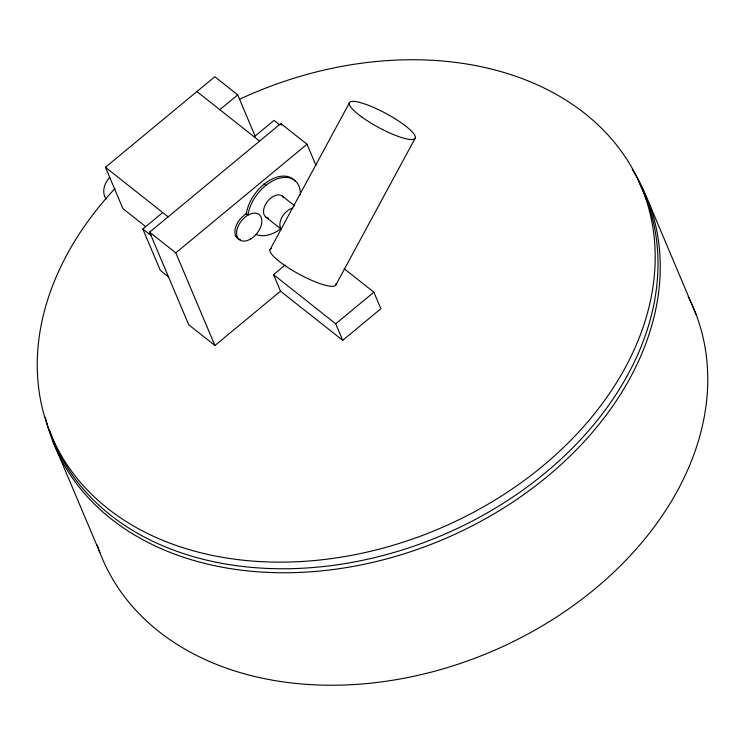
<?xml version="1.0" encoding="UTF-8"?>
<svg xmlns="http://www.w3.org/2000/svg" width="745" height="745" viewBox="0 0 745 745"><rect width="100%" height="100%" fill="white"/><g stroke="black" fill="none" stroke-linecap="round" stroke-linejoin="round"><path stroke-width="1.12" d="M270.025 249.677L349.377 102.875M335.893 284.888L415.244 138.076M145.638 226.582L122.916 208.619L105.455 167.271L214.802 76.754L237.711 94.857L255.172 136.214M219.812 109.673L237.711 94.857M168.482 276.823L160.296 270.351L142.835 229.004L162.717 212.539M254.175 136.838L274.058 120.383L279.505 124.694M285.084 265.08L273.545 274.635L280.53 291.174L214.923 345.484L188.746 324.792L149.615 232.161L280.837 123.54L307.014 144.241L316.01 165.53M214.923 345.484L175.792 252.862L307.014 144.241M373.888 292.198L380.872 308.737L342.7 340.335L335.716 323.796L373.888 292.198L344.153 268.684M196.913 91.56L259.623 141.15M282.001 195.861L294.722 205.918M263.87 183.754L265.918 185.375M266.086 217.251L281.536 229.469M245.924 213.508L247.973 215.119A33.357 20.804 -51.7 0 1 276.376 179.21A33.357 20.804 -51.7 0 1 300.375 194.808M235.224 235.373L237.264 236.994M273.545 274.635L335.716 323.796M280.53 291.174L342.7 340.335M105.455 167.271L168.165 216.86M149.615 232.161L175.792 252.862M142.835 229.004L151.012 235.467M648.476 201.727L695.988 314.194M280.837 123.54L281.536 125.197M52.355 440.006L99.867 552.483M632.188 169.432A321.039 237.45 -22.9 0 1 442.791 539.613A321.039 237.45 -22.9 0 1 45.398 417.265M688.175 296.65A321.039 237.45 -22.9 0 1 489.595 652.378A321.039 237.45 -22.9 0 1 97.213 545.023M639.173 182.646A320.154 236.798 -22.9 0 1 440.379 536.018A320.154 236.798 -22.9 0 1 49.608 430.34M239.815 99.141A320.154 236.798 -22.9 0 1 655.19 258.887A320.154 236.798 -22.9 0 1 235.55 559.309A320.154 236.798 -22.9 0 1 115.009 188.485M240.337 239.639A16.008 9.983 -51.7 0 1 235.327 228.464A16.008 9.983 -51.7 0 1 246.334 213.834A33.357 20.804 -51.7 0 1 267.66 181.612A33.357 20.804 -51.7 0 1 295.411 181.463M335.986 283.659A37.352 7.897 28.4 0 1 298.754 273.992A37.352 7.897 28.4 0 1 271.422 248.523M280.651 228.892A33.357 20.804 -51.7 0 1 256.112 234.396M268.526 218.155A13.336 8.316 -51.7 0 1 267.064 201.988A13.336 8.316 -51.7 0 1 283.631 197.611M281.256 229.088A13.336 8.316 -51.7 0 1 281.983 217.167A13.336 8.316 -51.7 0 1 292.915 208.06M106.041 199.111A25.628 18.96 -22.9 0 1 109.673 177.431M361.344 116.686A37.352 7.897 28.4 0 0 414.946 138.561A37.352 7.897 28.4 0 0 370.647 106.181A37.352 7.897 28.4 0 0 361.344 116.686M250.795 238.894A16.008 9.983 -51.7 0 0 259.26 214.672A16.008 9.983 -51.7 0 0 237.534 227.793A16.008 9.983 -51.7 0 0 250.795 238.894"/></g></svg>
